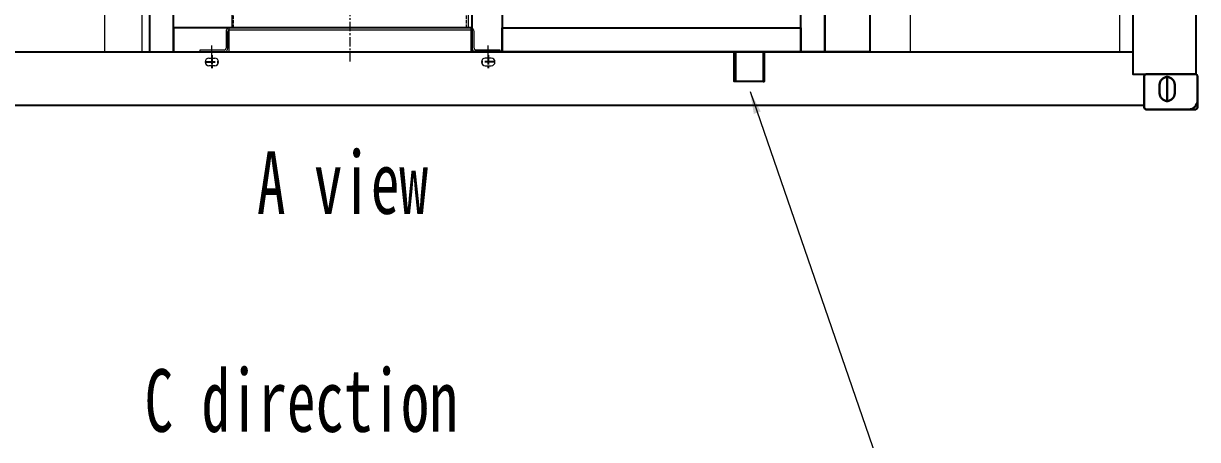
# Model space of a CAD drawing. Header units: millimetres. Extents: x 55614 to 110757, y -66981 to -47484.
# Drawn here: x 64830 to 68759, y -58210 to -56815 of the extents above; entities that cross this region are included whole.
import ezdxf

# ---------------------------------------------------------------- set-up
doc = ezdxf.new("R2010")
doc.units = ezdxf.units.MM
doc.linetypes.add('ACAD_ISO02W100', pattern=[15, 12, -3])
doc.linetypes.add('CENTER', pattern=[50.8, 31.75, -6.35, 6.35, -6.35])
doc.layers.get('0').update_dxf_attribs({"lineweight": 15})
for name, color, linetype, lineweight in [('3中心线', 1, 'CENTER', 20), ('AM_0', 7, 'Continuous', 30), ('DAS', 3, 'ACAD_ISO02W100', 18), ('THICK', 7, 'Continuous', 0)]:
    doc.layers.add(name, color=color, linetype=linetype, lineweight=lineweight)
doc.layers.add('CEN', color=1, linetype='CENTER')
doc.styles.get("Standard").update_dxf_attribs({"font": 'isocp.shx', "width": 0.707, "bigfont": 'hztxt.shx'})
doc.styles.add('标准', font='simsun.ttc', dxfattribs={"width": 0.667})
doc.dimstyles.new('DJ', dxfattribs={"dimtxt": 75, "dimasz": 75, "dimexe": 20, "dimexo": 0, "dimgap": 20, "dimtad": 1, "dimdec": 1, "dimtxsty": 'Standard', "dimcen": 10, "dimclrd": 95, "dimclre": 95, "dimclrt": 95, "dimadec": 0, "dimazin": 0, "dimtfac": 1, "dimtdec": 1, "dimtmove": 1, "dimatfit": 3, "dimfxl": 1, "dimlwd": 13, "dimlwe": 15, "dimarcsym": 0})

# ---------------------------------------------------------------- blocks, each defined once
blk = doc.blocks.new('A$C6BE85039')
at = {"color": 21}
for p, q in [((-396, 1777), (-396, 80)), ((396, 80), (396, 1777)), ((405, 80), (-405, 80)), ((-405, 80), (-405, 0)), ((403, 80), (-403, 80)), ((-396, 80), (396, 80)), ((405, 0), (405, 80)), ((-415, 68), (-415, 12)), ((-409, 12), (-409, 68)), ((-403, 74), (403, 74)), ((409, 68), (409, 12)), ((415, 12), (415, 68)), ((-421, 6), (-502.5, 6)), ((-502.5, 6), (-502.5, 0)), ((-502.5, 0), (-421, 0)), ((-405, 0), (405, 0)), ((502.5, 6), (421, 6)), ((421, 0), (502.5, 0)), ((502.5, 0), (502.5, 6)), ((-472.5, -21.5), (-452.5, -21.5)), ((472.5, -21.5), (452.5, -21.5)), ((-452.5, -46.5), (-472.5, -46.5)), ((452.5, -46.5), (472.5, -46.5))]:
    blk.add_line(p, q, dxfattribs=at)
for centre, radius, start, end in [((-403, 68), 12, 90, 180), ((403, 68), 12, 0, 90), ((-403, 68), 6, 90, 180), ((403, 68), 6, 0, 90), ((-421, 12), 6, 270, 0), ((-421, 12), 12, 270, 0), ((421, 12), 12, 180, 270), ((421, 12), 6, 180, 270), ((-472.5, -34), 12.5, 90, 270), ((-452.5, -34), 12.5, 270, 90), ((452.5, -34), 12.5, 90, 270), ((472.5, -34), 12.5, 270, 90)]:
    blk.add_arc(centre, radius, start, end, dxfattribs=at)
at = {"layer": '3中心线', "color": 21}
for p, q in [((0, -33), (0, 1838.3)), ((-462.5, -10.9), (-462.5, 20.8)), ((462.5, -10.9), (462.5, 20.8))]:
    blk.add_line(p, q, dxfattribs=at)
at = {"layer": 'CEN', "color": 21}
for p, q in [((-482.9, -34), (-442.1, -34)), ((-462.5, -10.9), (-462.5, -57.2)), ((482.9, -34), (442.1, -34)), ((462.5, -10.9), (462.5, -57.2))]:
    blk.add_line(p, q, dxfattribs=at)
at = {"layer": 'DAS', "color": 21}
for p, q in [((-390, 80), (-390, 1777)), ((390, 80), (390, 1777))]:
    blk.add_line(p, q, dxfattribs=at)
blk = doc.blocks.new('2-1725')
at = {"color": 5}
blk.add_lwpolyline([(-16317.1, -73989.9), (-15860.1, -73989.9), (-15860.1, -73759.9), (-16317.1, -73759.9)], close=True, dxfattribs=at)

msp = doc.modelspace()

# ---------------------------------------------------------------- linework, layer by layer
msp.add_lwpolyline([(65251.628, -56910.185), (65101.628, -56910.185), (65101.628, -54388.185), (65251.628, -54388.185)], close=True)
at = {"lineweight": -3}
for points in [[(66331.629, -54388.185), (66431.629, -54388.185), (66431.629, -56910.185), (66331.629, -56910.185)], [(65331.628, -56910.185), (66331.629, -56910.185), (66331.629, -56830.185), (65331.628, -56830.185)], [(67431.63, -56910.185), (66431.629, -56910.185), (66431.629, -56830.185), (67431.63, -56830.185)]]:
    msp.add_lwpolyline(points, close=True, dxfattribs=at)
at = {"color": 4, "lineweight": 13}
msp.add_lwpolyline([(68497.628, -56910.185), (67797.628, -56910.185), (67797.628, -54823.185), (68497.628, -54823.185)], close=True, dxfattribs=at)
at = {"color": 1, "lineweight": -3}
for points in [[(67208.628, -56910.185), (67308.628, -56910.185), (67308.628, -57010.185), (67208.628, -57010.185)], [(67208.628, -56910.185), (67212.628, -56910.185), (67212.628, -57010.185), (67208.628, -57010.185)], [(67308.628, -56910.185), (67304.628, -56910.185), (67304.628, -57010.185), (67308.628, -57010.185)]]:
    msp.add_lwpolyline(points, close=True, dxfattribs=at)
at = {"layer": 'AM_0'}
msp.add_line((68657.128, -57079.185), (68657.128, -56990.185), dxfattribs=at)
for points in [[(68752.628, -56985.185, -0.41421356), (68758.628, -56991.185), (68758.628, -57097.185, -0.41421356), (68752.628, -57103.185), (68586.628, -57103.185, -0.41421356), (68580.628, -57097.185), (68580.628, -56991.185, -0.41421356), (68586.628, -56985.185)], [(68682.628, -57049.185, -1), (68631.628, -57049.185), (68631.628, -57020.685, -1), (68682.628, -57020.685)]]:
    msp.add_lwpolyline(points, format="xyb", close=True, dxfattribs=at)
msp.add_arc((68728.628, -57073.185), 30, 270, 0, dxfattribs=at)
at = {"layer": 'THICK', "lineweight": -3}
for points in [[(68754.628, -54325.185), (68541.628, -54325.185), (68541.628, -56985.185), (68754.628, -56985.185)], [(65251.628, -56910.185), (65331.628, -56910.185), (65331.628, -54388.185), (65251.628, -54388.185)], [(67511.63, -56910.185), (67431.63, -56910.185), (67431.63, -54388.185), (67511.63, -54388.185)], [(67511.629, -54388.185), (67661.629, -54388.185), (67661.629, -56910.185), (67511.629, -56910.185)], [(68541.628, -56910.185), (68541.628, -56985.185), (68580.628, -56985.185), (68580.628, -57090.185), (62878.628, -57090.185), (62878.628, -56985.185), (62854.628, -56985.185), (62854.628, -56910.185)]]:
    msp.add_lwpolyline(points, close=True, dxfattribs=at)

# ---------------------------------------------------------------- block references
for name, p in [('2-1725', (81086.76, 17079.761)), ('A$C6BE85039', (65922.653, -56910.185))]:
    msp.add_blockref(name, p, dxfattribs=at)

# ---------------------------------------------------------------- texts
at = {"color": 34, "lineweight": 15, "char_height": 210, "attachment_point": 3, "style": '标准'}
for s, insert in [('A view', (66183.097, -57243.304)), ('C direction', (66283.394, -57973.575))]:
    msp.add_mtext(s, dxfattribs=dict(at, insert=insert))

# ---------------------------------------------------------------- leaders
at = {"layer": 'THICK', "lineweight": -3}
msp.add_leader([(67261.128, -57043.272), (67749.414, -58458.542)], dimstyle='DJ', override={"dimtad": 0, "dimfxl": 1.25, "dimarcsym": 1}, dxfattribs=at)

doc.saveas('drawing.dxf')
